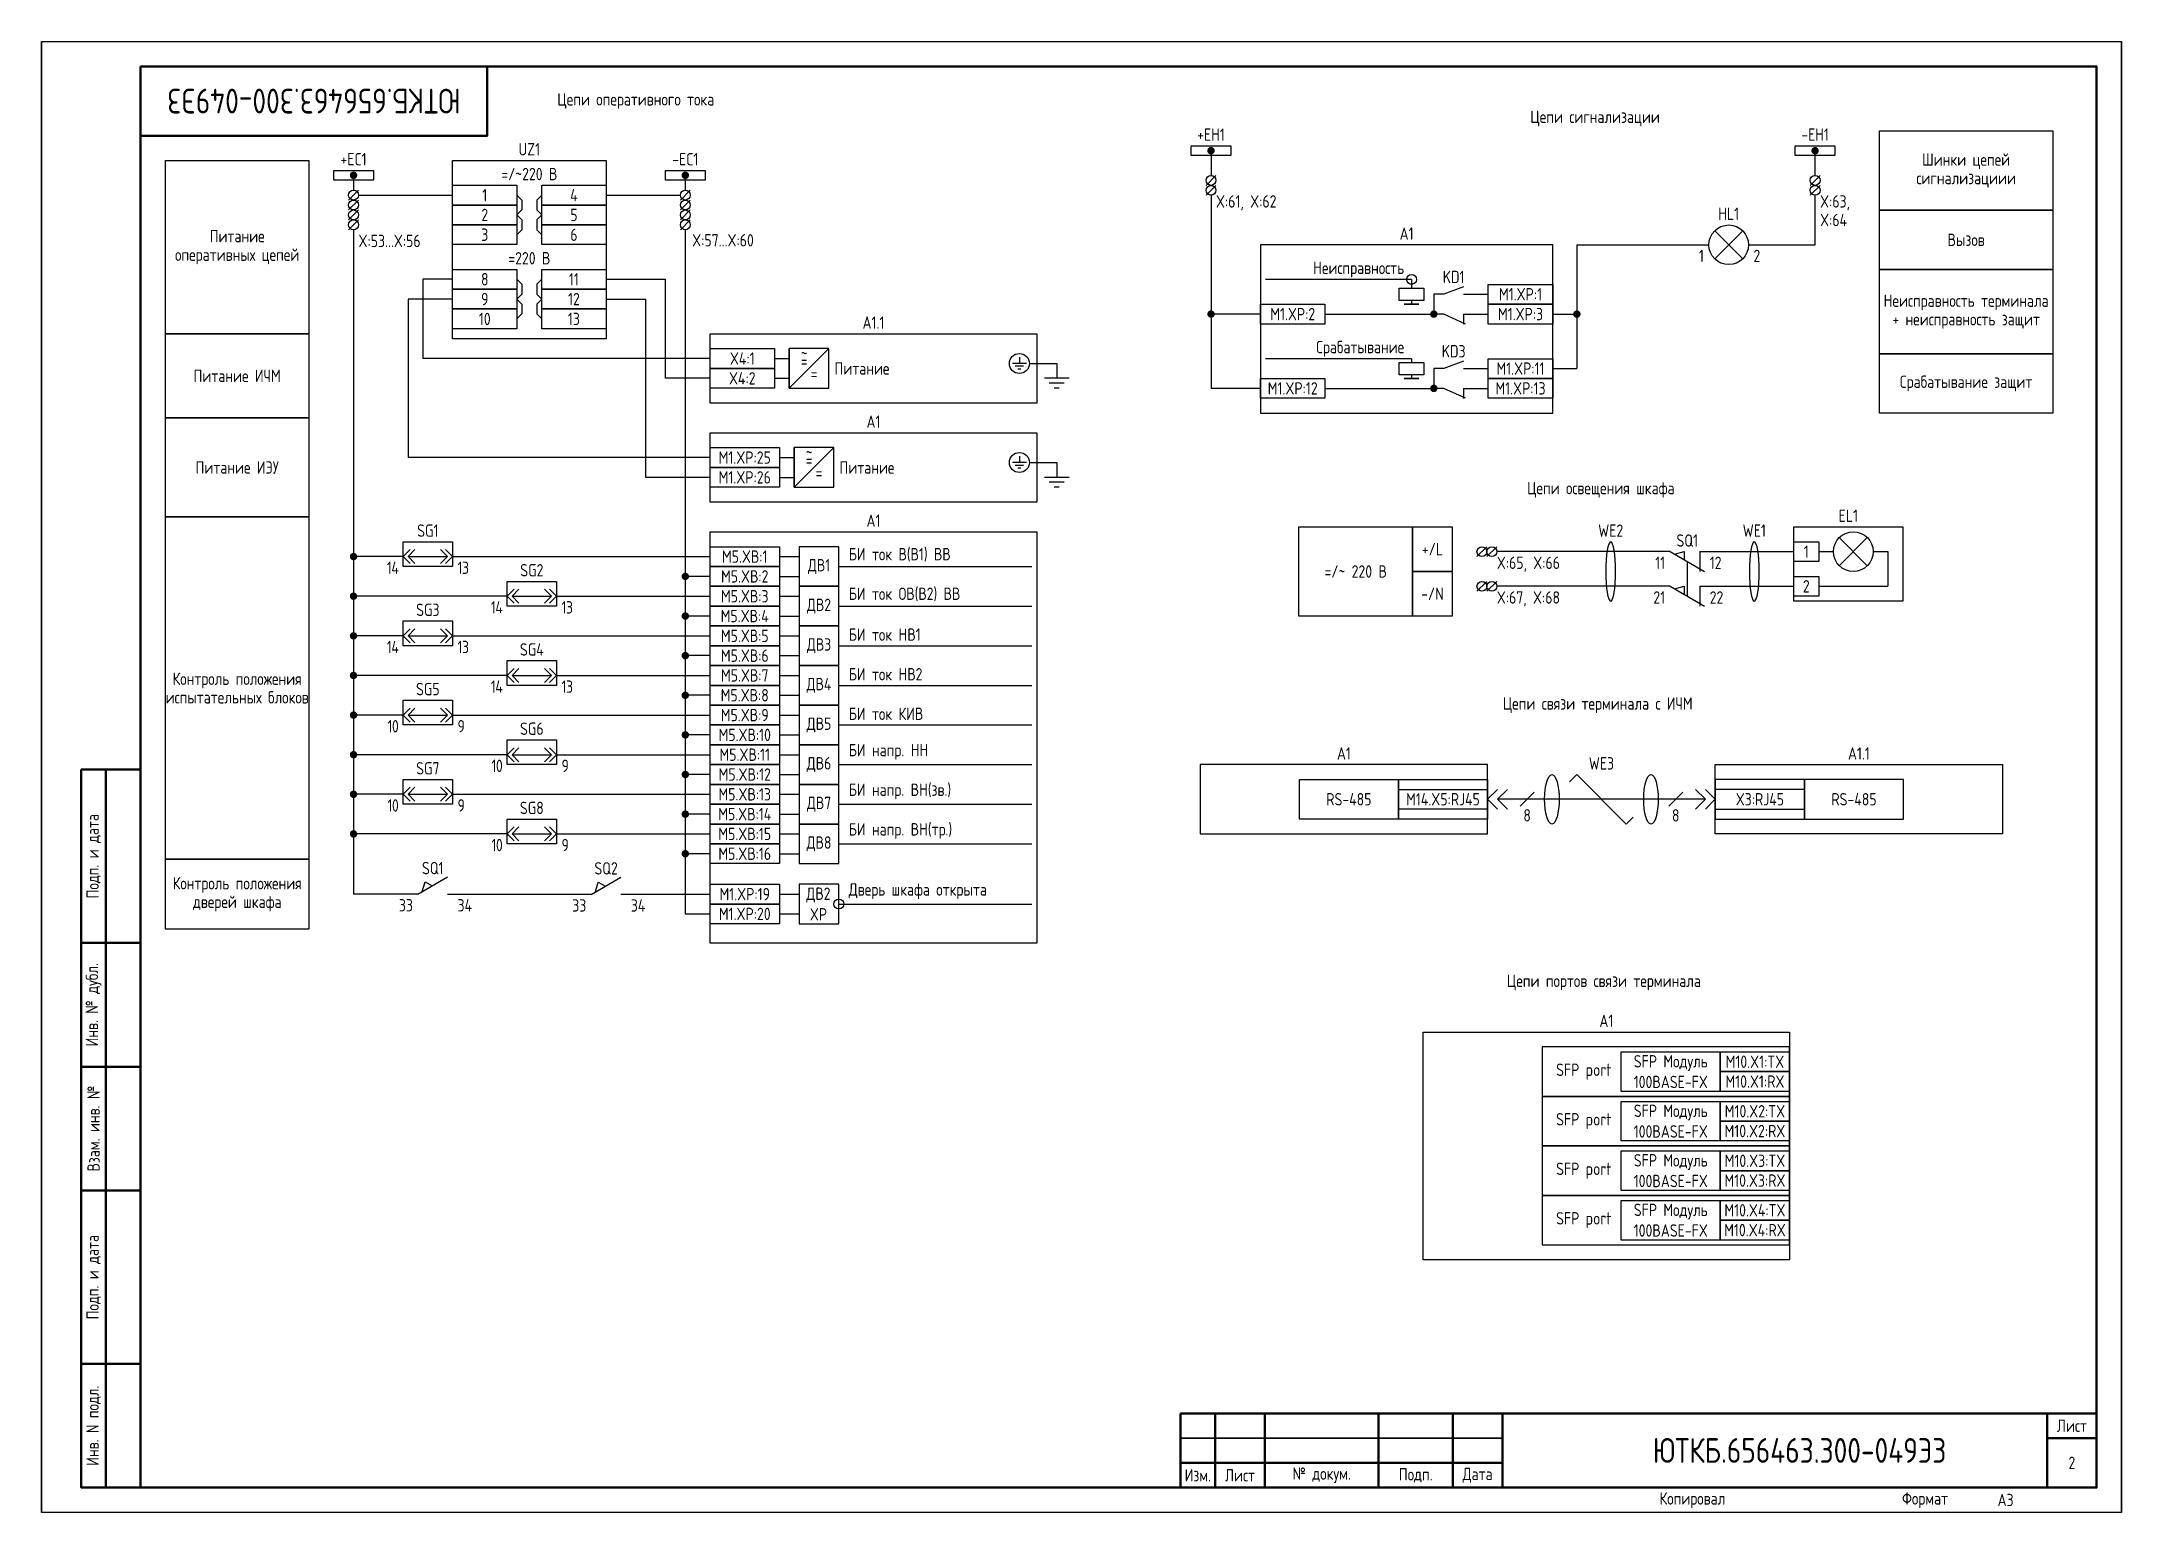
# Paper-space layout 'Лист2' of a CAD drawing. Header units: millimetres. Extents: x 266 to 501, y 22 to 188.
# The model-space entities are those that its viewports show. They can reach past a viewport. Long polylines and large blocks are cut down to what shows.
import ezdxf

# ---------------------------------------------------------------- set-up
doc = ezdxf.new("R2010")
doc.units = ezdxf.units.MM
doc.styles.add('Gost_type_A', font='GOST_A.TTF')

# ---------------------------------------------------------------- blocks, each defined once
blk = doc.blocks.new('Формат_А3')
blk.add_lwpolyline([(-420, 297), (0, 297), (0, 0), (-420, 0)], close=True)
at = {"lineweight": 50}
blk.add_lwpolyline([(-400, 292), (-5, 292), (-5, 5), (-400, 5)], close=True, dxfattribs=at)
blk = doc.blocks.new('Штамп угловой верхний')
at = {"lineweight": 50}
blk.add_lwpolyline([(0, 0), (70, 0), (70, -14), (0, -14)], close=True, dxfattribs=at)
blk = doc.blocks.new('Штамп левый нижний')
at = {"lineweight": 50}
for points in [[(-12, 145), (-7, 145), (-7, 110), (-12, 110)], [(-7, 145), (0, 145), (0, 110), (-7, 110)], [(-12, 110), (-7, 110), (-7, 85), (-12, 85)], [(-7, 110), (0, 110), (0, 85), (-7, 85)], [(-12, 85), (-7, 85), (-7, 60), (-12, 60)], [(-7, 85), (0, 85), (0, 60), (-7, 60)], [(-12, 60), (-7, 60), (-7, 25), (-12, 25)], [(-7, 60), (0, 60), (0, 25), (-7, 25)], [(-12, 25), (-7, 25), (-7, 0), (-12, 0)], [(-7, 25), (0, 25), (0, 0), (-7, 0)]]:
    blk.add_lwpolyline(points, close=True, dxfattribs=at)
at = {"char_height": 2.5, "attachment_point": 5, "rotation": 90, "style": 'Gost_type_A'}
for s, insert, width in [('Подп. и дата', (-9.5, 127.5), 35), ('Инв. № дубл.', (-9.5, 97.5), 25), ('Взам. инв. №', (-9.5, 72.5), 25), ('Подп. и дата', (-9.5, 42.5), 35), ('Инв. N подл.', (-9.5, 12.5), 25)]:
    blk.add_mtext(s, dxfattribs=dict(at, insert=insert, width=width))
blk = doc.blocks.new('Штамп малый нижний')
at = {"lineweight": 50}
for points in [[(-185, 15), (-178, 15), (-178, 5), (-185, 5)], [(-178, 15), (-168, 15), (-168, 5), (-178, 5)], [(-168, 15), (-145, 15), (-145, 5), (-168, 5)], [(-145, 15), (-130, 15), (-130, 5), (-145, 5)], [(-130, 15), (-120, 15), (-120, 5), (-130, 5)], [(-120, 15), (-10, 15), (-10, 0), (-120, 0)], [(-10, 15), (0, 15), (0, 10), (-10, 10)], [(-10, 10), (0, 10), (0, 0), (-10, 0)], [(-185, 5), (-178, 5), (-178, 0), (-185, 0)], [(-178, 5), (-168, 5), (-168, 0), (-178, 0)], [(-168, 5), (-145, 5), (-145, 0), (-168, 0)], [(-145, 5), (-130, 5), (-130, 0), (-145, 0)], [(-130, 5), (-120, 5), (-120, 0), (-130, 0)]]:
    blk.add_lwpolyline(points, close=True, dxfattribs=at)
for points in [[(-185, 15), (-178, 15), (-178, 10), (-185, 10)], [(-178, 15), (-168, 15), (-168, 10), (-178, 10)], [(-168, 15), (-145, 15), (-145, 10), (-168, 10)], [(-145, 15), (-130, 15), (-130, 10), (-145, 10)], [(-130, 15), (-120, 15), (-120, 10), (-130, 10)], [(-185, 10), (-178, 10), (-178, 5), (-185, 5)], [(-178, 10), (-168, 10), (-168, 5), (-178, 5)], [(-168, 10), (-145, 10), (-145, 5), (-168, 5)], [(-145, 10), (-130, 10), (-130, 5), (-145, 5)], [(-130, 10), (-120, 10), (-120, 5), (-130, 5)]]:
    blk.add_lwpolyline(points, close=True)
at = {"char_height": 2.5, "style": 'Gost_type_A'}
for s, insert, width, attachment_point in [('Лист', (-5, 12.5), 10, 5), ('Изм.', (-181.5, 2.5), 7, 5), ('Лист', (-173, 2.5), 10, 5), ('№ докум.', (-156.5, 2.5), 23, 5), ('Подп.', (-137.5, 2.5), 15, 5), ('Дата', (-125, 2.5), 10, 5), ('Копировал', (-75, -2.53), 13.1202, 6), ('Формат', (-30, -2.53), 13.1202, 6)]:
    blk.add_mtext(s, dxfattribs=dict(at, insert=insert, width=width, attachment_point=attachment_point))
blk = doc.blocks.new('POINT')
at = {"const_width": 0.75}
blk.add_lwpolyline([(-0.375, 0, 1), (0.375, 0, 1)], format="xyb", close=True, dxfattribs=at)
blk = doc.blocks.new('Шинка')
blk.add_lwpolyline([(-4, 1), (4, 1), (4, -1), (-4, -1)], close=True)
blk.add_blockref('POINT', (0, 0))
blk = doc.blocks.new('БИ_разъем')
for p, q in [((0, 0), (1.41, 1.41)), ((0, 0), (1.41, 1.41)), ((0, 0), (1.41, -1.41)), ((0, 0), (1.41, -1.41)), ((1, 0), (2.41, 1.41)), ((1, 0), (2.41, -1.41)), ((1, 0), (9, 0)), ((9, 0), (7.59, 1.41)), ((9, 0), (7.59, -1.41)), ((10, 0), (8.59, 1.41)), ((10, 0), (8.59, 1.41)), ((10, 0), (8.59, -1.41)), ((10, 0), (8.59, -1.41))]:
    blk.add_line(p, q)

msp = doc.modelspace()

# ---------------------------------------------------------------- linework, layer by layer
for p, q in [((656.16, 274.97), (656.16, 269.97)), ((778.15, 269.97), (778.15, 274.97)), ((483, 270), (483, 267)), ((550, 270), (550, 267)), ((657.16, 269.97), (655.16, 267.97)), ((779.15, 269.97), (777.15, 267.97)), ((484, 267), (482, 265)), ((484, 265), (482, 263)), ((484.01, 266), (503, 266)), ((534, 266), (549, 266)), ((551, 267), (549, 265)), ((551, 265), (549, 263)), ((657.16, 267.97), (655.16, 265.97)), ((656.16, 265.97), (656.16, 226.97)), ((779.15, 267.97), (777.15, 265.97)), ((778.15, 267.96), (778.15, 267.97)), ((778.15, 267.96), (778.15, 267.97)), ((778.15, 255.97), (778.15, 265.97)), ((484, 263), (482, 261)), ((484, 261), (482, 259)), ((551, 263), (549, 261)), ((551, 261), (549, 259)), ((483, 259), (483, 124.85)), ((550, 259), (550, 120.85)), ((757.87, 258.79), (763.53, 253.14)), ((763.53, 258.79), (757.87, 253.14)), ((730.04, 255.97), (739.97, 255.97)), ((730.04, 255.97), (730.04, 230.97)), ((739.97, 255.97), (756.7, 255.97)), ((764.7, 255.97), (778.15, 255.97)), ((503, 249), (497, 249)), ((497, 249), (497, 233)), ((534, 249), (546, 249)), ((546, 229), (546, 249)), ((696.66, 248.97), (667.16, 248.97)), ((696.66, 248.97), (696.66, 247.22)), ((494, 245), (494, 213)), ((503, 245), (494, 245)), ((534, 245), (542, 245)), ((542, 209), (542, 245)), ((696.66, 244.72), (696.66, 243.97)), ((666.16, 241.97), (656.16, 241.97)), ((707.16, 241.97), (707.16, 239.96)), ((725.16, 241.97), (730.04, 241.97)), ((555, 233), (497, 233)), ((571, 227), (571, 235)), ((571, 227), (579, 235)), ((619.48, 232), (625, 232)), ((696.66, 232.97), (667.16, 232.97)), ((696.66, 232.97), (696.66, 232.22)), ((555, 229), (546, 229)), ((666.16, 226.97), (656.16, 226.97)), ((696.66, 229.72), (696.66, 228.97)), ((707.16, 226.97), (707.16, 224.96)), ((725.16, 230.97), (730.04, 230.97)), ((572, 207), (572, 215)), ((572, 207), (580, 215)), ((555, 213), (494, 213)), ((619.48, 212), (625, 212)), ((555, 209), (542, 209)), ((711.87, 195), (709.87, 193)), ((713.87, 195), (711.87, 193)), ((748.87, 194), (713.88, 194)), ((748.87, 194), (755.79, 190)), ((749.73, 193.5), (751.73, 194)), ((751.73, 194), (751.73, 192.34)), ((754.87, 194), (754.87, 190)), ((754.87, 194), (773.87, 194)), ((778.87, 194), (781.87, 194)), ((783.04, 196.83), (788.69, 191.17)), ((788.69, 196.83), (783.04, 191.17)), ((789.87, 194), (792.87, 194)), ((792.87, 194), (792.87, 187)), ((493, 193), (483, 193)), ((503, 193), (555, 193)), ((555, 189), (550, 189)), ((569, 193), (573, 193)), ((569, 189), (573, 189)), ((581, 191), (620, 191)), ((514, 185), (483, 185)), ((524, 185), (555, 185)), ((569, 185), (573, 185)), ((711.87, 188), (709.87, 186)), ((713.87, 188), (711.87, 186)), ((748.87, 187), (713.88, 187)), ((748.87, 187), (755.79, 183)), ((749.73, 186.5), (751.73, 187)), ((751.73, 187), (751.73, 185.34)), ((754.87, 187), (754.87, 183)), ((754.87, 187), (773.87, 187)), ((778.87, 187), (792.87, 187)), ((555, 181), (550, 181)), ((569, 181), (573, 181)), ((581, 183), (620, 183)), ((493, 177), (483, 177)), ((503, 177), (555, 177)), ((569, 177), (573, 177)), ((555, 173), (550, 173)), ((569, 173), (573, 173)), ((581, 175), (620, 175)), ((514, 169), (483, 169)), ((524, 169), (555, 169)), ((569, 169), (573, 169)), ((555, 165), (550, 165)), ((569, 165), (573, 165)), ((581, 167), (620, 167)), ((493, 161), (483, 161)), ((503, 161), (555, 161)), ((569, 161), (573, 161)), ((555, 157), (550, 157)), ((569, 157), (573, 157)), ((581, 159), (620, 159)), ((514, 153), (483, 153)), ((524, 153), (555, 153)), ((569, 153), (573, 153)), ((555, 149), (550, 149)), ((569, 149), (573, 149)), ((581, 151), (620, 151)), ((728.53, 147.53), (730, 149)), ((730, 149), (740, 139)), ((493, 145), (483, 145)), ((503, 145), (555, 145)), ((569, 145), (573, 145)), ((581, 143), (620, 143)), ((712, 144), (714, 146)), ((712, 144), (714, 146)), ((712, 144), (714, 142)), ((712, 144), (714, 142)), ((714, 144), (716, 146)), ((714, 144), (716, 146)), ((756, 144), (714, 144)), ((714, 144), (716, 142)), ((714, 144), (716, 142)), ((721.41, 145.41), (718.59, 142.59)), ((751.41, 145.41), (748.59, 142.59)), ((756, 144), (754, 146)), ((756, 144), (754, 146)), ((756, 144), (754, 142)), ((756, 144), (754, 142)), ((758, 144), (756, 146)), ((758, 144), (756, 146)), ((758, 144), (756, 142)), ((758, 144), (756, 142)), ((555, 141), (550, 141)), ((569, 141), (573, 141)), ((740, 139), (741.41, 140.41)), ((514, 137), (483, 137)), ((524, 137), (555, 137)), ((569, 137), (573, 137)), ((581, 135), (620, 135)), ((555, 133), (550, 133)), ((569, 133), (573, 133)), ((496, 124.85), (502, 128.31)), ((496.86, 125.35), (497.43, 127.33)), ((497.43, 127.33), (498.87, 126.5)), ((531, 124.8), (537, 128.27)), ((531.86, 125.3), (532.43, 127.29)), ((532.43, 127.29), (533.87, 126.46)), ((496, 124.85), (483, 124.85)), ((531, 124.8), (502, 124.8)), ((537, 124.85), (555, 124.85)), ((569, 124.85), (573, 124.85)), ((581, 122.85), (620, 122.85)), ((550, 120.85), (555, 120.85)), ((550, 120.85), (555, 120.85)), ((569, 120.85), (573, 120.85))]:
    msp.add_line(p, q)
at = {"ltscale": 1.08}
for p, q in [((703.16, 245.97), (701.16, 245.97)), ((701.16, 245.97), (701.16, 241.97)), ((707.16, 245.97), (712.16, 245.97)), ((679.16, 241.97), (701.16, 241.97)), ((703.16, 241.97), (701.16, 241.97)), ((707.16, 241.97), (712.16, 241.97)), ((679.16, 226.97), (701.16, 226.97)), ((703.16, 230.97), (701.16, 230.97)), ((701.16, 230.97), (701.16, 226.97)), ((703.16, 226.97), (701.16, 226.97)), ((707.16, 230.97), (712.16, 230.97)), ((707.16, 226.97), (712.16, 226.97))]:
    msp.add_line(p, q, dxfattribs=at)
at = {"ltscale": 4.32}
for p, q in [((707.16, 247.47), (703.16, 245.97)), ((707.55, 239.97), (703.16, 241.97)), ((618.89, 232), (616.04, 232)), ((618.32, 231.43), (616.61, 231.43)), ((617.46, 233.28), (617.46, 232)), ((625, 232), (625, 229)), ((707.16, 232.47), (703.16, 230.97)), ((617.75, 230.86), (617.18, 230.86)), ((627.5, 229), (622.5, 229)), ((626.5, 228), (623.5, 228)), ((625.5, 227), (624.5, 227)), ((707.55, 224.97), (703.16, 226.97)), ((618.89, 212), (616.04, 212)), ((618.32, 211.43), (616.61, 211.43)), ((617.75, 210.86), (617.18, 210.86)), ((617.46, 213.28), (617.46, 212)), ((625, 212), (625, 209)), ((627.5, 209), (622.5, 209)), ((626.5, 208), (623.5, 208)), ((625.5, 207), (624.5, 207))]:
    msp.add_line(p, q, dxfattribs=at)
at = {"ltscale": 4}
for p, q in [((568, 233), (571, 233)), ((568, 229), (571, 229)), ((569, 213), (572, 213)), ((569, 209), (572, 209))]:
    msp.add_line(p, q, dxfattribs=at)
at = {"ltscale": 0.5}
msp.add_line((752.33, 192), (752.33, 185), dxfattribs=at)
for points in [[(826.15, 262.97), (791.15, 262.97), (791.15, 278.97), (826.15, 278.97)], [(474, 238), (445, 238), (445, 273), (474, 273)], [(503, 273), (534, 273), (534, 237), (503, 237)], [(503, 268), (516, 268), (516, 264), (503, 264)], [(521, 268), (534, 268), (534, 264), (521, 264)], [(503, 264), (516, 264), (516, 260), (503, 260)], [(521, 264), (534, 264), (534, 260), (521, 260)], [(826.15, 250.97), (791.15, 250.97), (791.15, 262.97), (826.15, 262.97)], [(503, 260), (516, 260), (516, 256), (503, 256)], [(521, 260), (534, 260), (534, 256), (521, 256)], [(666.16, 221.97), (725.16, 221.97), (725.16, 255.97), (666.16, 255.97)], [(503, 251), (516, 251), (516, 247), (503, 247)], [(521, 251), (534, 251), (534, 247), (521, 247)], [(712.16, 247.97), (725.16, 247.97), (725.16, 243.97), (712.16, 243.97)], [(826.15, 233.97), (791.15, 233.97), (791.15, 250.97), (826.15, 250.97)], [(503, 247), (516, 247), (516, 243), (503, 243)], [(521, 247), (534, 247), (534, 243), (521, 243)], [(666.16, 243.97), (679.16, 243.97), (679.16, 239.97), (666.16, 239.97)], [(699.16, 247.22), (699.16, 244.72), (694.16, 244.72), (694.16, 247.22)], [(698.16, 243.97), (695.16, 243.97)], [(712.16, 243.97), (725.16, 243.97), (725.16, 239.97), (712.16, 239.97)], [(503, 243), (516, 243), (516, 239), (503, 239)], [(521, 243), (534, 243), (534, 239), (521, 239)], [(474, 221), (445, 221), (445, 238), (474, 238)], [(555, 238), (621, 238), (621, 224), (555, 224)], [(555, 235), (568, 235), (568, 231), (555, 231)], [(555, 231), (568, 231), (568, 227), (555, 227)], [(699.16, 232.22), (699.16, 229.72), (694.16, 229.72), (694.16, 232.22)], [(712.16, 232.97), (725.16, 232.97), (725.16, 228.97), (712.16, 228.97)], [(826.15, 221.97), (791.15, 221.97), (791.15, 233.97), (826.15, 233.97)], [(666.16, 228.97), (679.16, 228.97), (679.16, 224.97), (666.16, 224.97)], [(698.16, 228.97), (695.16, 228.97)], [(712.16, 228.97), (725.16, 228.97), (725.16, 224.97), (712.16, 224.97)], [(474, 201), (445, 201), (445, 221), (474, 221)], [(555, 218), (621, 218), (621, 204), (555, 204)], [(555, 215), (569, 215), (569, 211), (555, 211)], [(555, 211), (569, 211), (569, 207), (555, 207)], [(474, 131.92), (445, 131.92), (445, 201), (474, 201)], [(555, 198), (621, 198), (621, 114.96), (555, 114.96)], [(696.87, 181), (673.87, 181), (673.87, 199), (696.87, 199)], [(704.87, 190), (696.87, 190), (696.87, 199), (704.87, 199)], [(773.87, 199), (795.87, 199), (795.87, 184), (773.87, 184)], [(493, 196), (503, 196), (503, 191), (493, 191)], [(555, 195), (569, 195), (569, 191), (555, 191)], [(773.87, 196), (778.87, 196), (778.87, 192), (773.87, 192)], [(555, 191), (569, 191), (569, 187), (555, 187)], [(704.87, 181), (696.87, 181), (696.87, 190), (704.87, 190)], [(773.87, 189), (778.87, 189), (778.87, 185), (773.87, 185)], [(514, 188), (524, 188), (524, 183), (514, 183)], [(555, 187), (569, 187), (569, 183), (555, 183)], [(555, 183), (569, 183), (569, 179), (555, 179)], [(493, 180), (503, 180), (503, 175), (493, 175)], [(555, 179), (569, 179), (569, 175), (555, 175)], [(555, 175), (569, 175), (569, 171), (555, 171)], [(514, 172), (524, 172), (524, 167), (514, 167)], [(555, 171), (569, 171), (569, 167), (555, 167)], [(493, 164), (503, 164), (503, 159), (493, 159)], [(555, 167), (569, 167), (569, 163), (555, 163)], [(555, 163), (569, 163), (569, 159), (555, 159)], [(514, 156), (524, 156), (524, 151), (514, 151)], [(555, 159), (569, 159), (569, 155), (555, 155)], [(555, 155), (569, 155), (569, 151), (555, 151)], [(493, 148), (503, 148), (503, 143), (493, 143)], [(555, 151), (569, 151), (569, 147), (555, 147)], [(555, 147), (569, 147), (569, 143), (555, 143)], [(654, 137), (712, 137), (712, 151), (654, 151)], [(674, 148), (694, 148), (694, 140), (674, 140)], [(694, 148), (712, 148), (712, 140), (694, 140)], [(816, 137), (758, 137), (758, 151), (816, 151)], [(776, 148), (758, 148), (758, 140), (776, 140)], [(796, 148), (776, 148), (776, 140), (796, 140)], [(555, 143), (569, 143), (569, 139), (555, 139)], [(694, 146), (712, 146), (712, 142), (694, 142)], [(776, 146), (758, 146), (758, 142), (776, 142)], [(514, 140), (524, 140), (524, 135), (514, 135)], [(555, 139), (569, 139), (569, 135), (555, 135)], [(555, 135), (569, 135), (569, 131), (555, 131)], [(474, 117.74), (445.03, 117.74), (445.03, 131.92), (474, 131.92)], [(555, 126.85), (569, 126.85), (569, 122.85), (555, 122.85)], [(555, 126.85), (569, 126.85), (569, 122.85), (555, 122.85)], [(555, 122.85), (569, 122.85), (569, 118.85), (555, 118.85)], [(699, 97), (773, 97), (773, 51), (699, 51)], [(723, 84), (773, 84), (773, 94), (723, 94)], [(739, 93), (759, 93), (759, 85), (739, 85)], [(759, 93), (773, 93), (773, 89), (759, 89)], [(759, 89), (773, 89), (773, 85), (759, 85)], [(723, 74), (773, 74), (773, 84), (723, 84)], [(739, 83), (759, 83), (759, 75), (739, 75)], [(759, 83), (773, 83), (773, 79), (759, 79)], [(759, 79), (773, 79), (773, 75), (759, 75)], [(723, 64), (773, 64), (773, 74), (723, 74)], [(739, 73), (759, 73), (759, 65), (739, 65)], [(759, 73), (773, 73), (773, 69), (759, 69)], [(759, 69), (773, 69), (773, 65), (759, 65)], [(723, 54), (773, 54), (773, 64), (723, 64)], [(739, 63), (759, 63), (759, 55), (739, 55)], [(759, 63), (773, 63), (773, 59), (759, 59)], [(759, 59), (773, 59), (773, 55), (759, 55)]]:
    msp.add_lwpolyline(points, close=True)
for points in [[(516, 266), (517, 265), (517, 263), (516, 262)], [(521, 266), (520, 265), (520, 263), (521, 262)], [(516, 262), (517, 261), (517, 259), (516, 258)], [(521, 262), (520, 261), (520, 259), (521, 258)], [(516, 249), (517, 248), (517, 246), (516, 245)], [(521, 249), (520, 248), (520, 246), (521, 245)], [(516, 245), (517, 244), (517, 242), (516, 241)], [(521, 245), (520, 244), (520, 242), (521, 241)]]:
    msp.add_lwpolyline(points)
at = {"ltscale": 4}
for points in [[(571, 227), (579, 227), (579, 235), (571, 235)], [(572, 207), (580, 207), (580, 215), (572, 215)], [(573, 187), (581, 187), (581, 195), (573, 195)], [(573, 179), (581, 179), (581, 187), (573, 187)], [(573, 171), (581, 171), (581, 179), (573, 179)], [(573, 163), (581, 163), (581, 171), (573, 171)], [(573, 155), (581, 155), (581, 163), (573, 163)], [(573, 147), (581, 147), (581, 155), (573, 155)], [(573, 139), (581, 139), (581, 147), (573, 147)], [(573, 131), (581, 131), (581, 139), (573, 139)], [(573, 118.85), (581, 118.85), (581, 126.85), (573, 126.85)]]:
    msp.add_lwpolyline(points, close=True, dxfattribs=at)
for centre, radius in [((656.16, 268.97), 1), ((778.15, 268.97), 1), ((483, 266), 1), ((483, 264), 1), ((550, 266), 1), ((550, 264), 1), ((656.16, 266.97), 1), ((778.15, 266.97), 1), ((483, 262), 1), ((483, 260), 1), ((550, 262), 1), ((550, 260), 1), ((760.7, 255.97), 4), ((696.66, 248.97), 1), ((617.46, 232), 2.02), ((617.46, 212), 2.02), ((785.87, 194), 4), ((710.87, 194), 1), ((712.87, 194), 1), ((710.87, 187), 1), ((712.87, 187), 1), ((581, 122.85), 1)]:
    msp.add_circle(centre, radius)
at = {"extrusion": (0, 0, -1)}
for centre in [(736.87, 190), (765.87, 190)]:
    msp.add_ellipse(centre, major_axis=(0, -6), ratio=0.166667, dxfattribs=at)
for centre in [(725, 144), (745, 144)]:
    msp.add_ellipse(centre, major_axis=(0, -5), ratio=0.293778)

# ---------------------------------------------------------------- block references
at = {"color": 1}
for name, p in [('Формат_А3', (420, 0)), ('Формат_А3', (840, 0)), ('Формат_А3', (1260, 0)), ('Штамп левый нижний', (440, 5)), ('Штамп малый нижний', (835, 5))]:
    msp.add_blockref(name, p, dxfattribs=at)
for name, p in [('Штамп угловой верхний', (440, 292)), ('Шинка', (656.16, 274.97)), ('Шинка', (778.15, 274.97)), ('Шинка', (483, 270)), ('Шинка', (550, 270)), ('POINT', (656.16, 241.97)), ('POINT', (701.16, 241.97)), ('POINT', (730.04, 241.97)), ('POINT', (701.16, 226.97)), ('POINT', (483, 193)), ('БИ_разъем', (493, 193)), ('POINT', (550, 189)), ('POINT', (483, 185)), ('БИ_разъем', (514, 185)), ('POINT', (550, 181)), ('POINT', (483, 177)), ('БИ_разъем', (493, 177)), ('POINT', (550, 173)), ('POINT', (483, 169)), ('БИ_разъем', (514, 169)), ('POINT', (550, 165)), ('POINT', (483, 161)), ('БИ_разъем', (493, 161)), ('POINT', (550, 157)), ('POINT', (483, 153)), ('БИ_разъем', (514, 153)), ('POINT', (550, 149)), ('POINT', (483, 145)), ('БИ_разъем', (493, 145)), ('POINT', (550, 141)), ('POINT', (483, 137)), ('БИ_разъем', (514, 137)), ('POINT', (550, 133))]:
    msp.add_blockref(name, p)

# ---------------------------------------------------------------- texts
at = {"insert": (475, 285), "char_height": 5, "width": 70, "attachment_point": 5, "rotation": 180, "style": 'Gost_type_A'}
msp.add_mtext('ЮТКБ.656463.300-049Э3', dxfattribs=at)
at = {"char_height": 2.5, "style": 'Gost_type_A'}
for s, insert, width, attachment_point, line_spacing_factor in [('Цепи оперативного тока', (540, 285), 197, 5, 0.9), ('Цепи сигнализации', (733.72, 281.47), 197.5, 5, 0.9), ('UZ1', (518.5, 274), 31, 8, 0.9), ('Шинки цепей сигнализациии', (808.65, 270.97), 35, 5, 0.9), ('=/~220 В', (518.5, 269), 31, 8, 0.9), ('X:61, X:62', (657.16, 265.97), 16, 1, 0.9), ('X:63,\\PX:64', (779.15, 265.97), 16, 1, 0.9), ('Питание\\Pоперативных цепей', (459.5, 255.5), 29, 5, 0.9), ('X:53...X:56', (484, 258), 16, 1, 0.9), ('X:57...X:60', (551.39, 258.13), 16, 1, 0.9), ('A1', (695.66, 256.97), 59, 8, 0.9), ('Вызов', (808.65, 256.97), 35, 5, 0.9), ('=220 В', (518.5, 252), 31, 8, 0.9), ('Неисправность', (695.16, 250.97), 37, 6, 0.8), ('Неисправность терминала + неисправность защит', (808.65, 242.47), 35, 5, 0.9), ('A1.1', (588, 239), 66, 8, 0.9), ('Питание ИЧМ', (459.5, 229.5), 29, 5, 0.9), ('Срабатывание защит', (808.65, 227.97), 35, 5, 0.9), ('A1', (588, 219), 66, 8, 0.9), ('Питание ИЭУ', (459.5, 211), 28.9936, 5, 0.9), ('Цепи освещения шкафа', (734.87, 206.5), 122, 5, 0.9), ('EL1', (784.86, 200), 21.9942, 8, 0.9), ('SG1', (498, 197), 10, 8, 0.9), ('A1', (588, 199), 66, 8, 0.9), ('+/L', (700.87, 194.5), 8, 5, 0.9), ('{\\T0.9;14}', (492, 192), 5, 3, 0.9), ('{\\T0.9;13}', (504, 192), 5, 1, 0.9), ('SG2', (519, 189), 10, 8, 0.9), ('=/~ 220 В', (685.37, 190), 23, 5, 0.9), ('X:65, X:66', (713.87, 193), 17.9949, 1, 0.9), ('-/N', (700.87, 185.5), 8, 5, 0.9), ('X:67, X:68', (713.87, 186), 17.9949, 1, 0.9), ('SG3', (498, 181), 10, 8, 0.9), ('{\\T0.9;14}', (513, 184), 5, 3, 0.9), ('{\\T0.9;13}', (525, 184), 5, 1, 0.9), ('{\\T0.9;14}', (492, 176), 5, 3, 0.9), ('{\\T0.9;13}', (504, 176), 5, 1, 0.9), ('SG4', (519, 173), 10, 8, 0.9), ('Контроль положения\\Pиспытательных блоков', (459.5, 166.46), 29, 5, 0.9), ('{\\T0.9;14}', (513, 168), 5, 3, 0.9), ('{\\T0.9;13}', (525, 168), 5, 1, 0.9), ('SG5', (498, 165), 10, 8, 0.9), ('Цепи связи терминала с ИЧМ', (734.25, 163), 197.5, 5, 0.9), ('{\\T0.9;10}', (492, 160), 5, 3, 0.9), ('{\\T0.9;9}', (504, 160), 5, 1, 0.9), ('SG6', (519, 157), 10, 8, 0.9), ('SG7', (498, 149), 10, 8, 0.9), ('{\\T0.9;10}', (513, 152), 5, 3, 0.9), ('{\\T0.9;9}', (525, 152), 5, 1, 0.9), ('A1', (683, 152), 58.0002, 8, 0.9), ('A1.1', (787, 152), 58.0002, 8, 0.9), ('{\\T0.9;10}', (492, 144), 5, 3, 0.9), ('{\\T0.9;9}', (504, 144), 5, 1, 0.9), ('SG8', (519, 141), 10, 8, 0.9), ('{\\T0.9;10}', (513, 136), 5, 3, 0.9), ('{\\T0.9;9}', (525, 136), 5, 1, 0.9), ('Контроль положения\\Pдверей шкафа', (459.51, 124.83), 28.9733, 5, 0.9), ('Цепи портов связи терминала', (735.5, 107), 197, 5, 0.9), ('A1', (736, 98), 74.0002, 8, 0.9)]:
    msp.add_mtext(s, dxfattribs=dict(at, insert=insert, width=width, attachment_point=attachment_point, line_spacing_factor=line_spacing_factor))
at = {"style": 'Gost_type_A'}
for s, insert, char_height, width, attachment_point in [('+EH1', (656.16, 276.97), 2.5, 10, 8), ('-EH1', (778.15, 276.97), 2.5, 10, 8), ('+EC1', (483, 272), 2.5, 10, 8), ('-EC1', (550, 272), 2.5, 10, 8), ('1', (509.5, 266), 2.5, 13, 5), ('4', (527.5, 266), 2.5, 13, 5), ('2', (509.5, 262), 2.5, 13, 5), ('5', (527.5, 262), 2.5, 13, 5), ('HL1', (760.7, 260.97), 2.5, 14, 8), ('3', (509.5, 258), 2.5, 13, 5), ('6', (527.5, 258), 2.5, 13, 5), ('1', (755.7, 254.97), 2.5, 6, 3), ('2', (765.7, 254.97), 2.5, 6, 1), ('8', (509.5, 249), 2.5, 13, 5), ('11', (527.5, 249), 2.5, 13, 5), ('KD1', (705.16, 249.47), 2.5, 8, 5), ('9', (509.5, 245), 2.5, 13, 5), ('12', (527.5, 245), 2.5, 13, 5), ('M1.XP:1', (718.66, 245.97), 2.5, 13, 5), ('10', (509.5, 241), 2.5, 13, 5), ('13', (527.5, 241), 2.5, 13, 5), ('M1.XP:2', (672.66, 241.97), 2.5, 13, 5), ('M1.XP:3', (718.66, 241.97), 2.5, 13, 5), ('KD3', (705.16, 234.47), 2.5, 8, 5), ('X4:1', (561.5, 233), 2.5, 13, 5), ('~', (574, 234.03), 2.5, 2.7, 5), ('=', (574, 232.53), 2.5, 6, 5), ('Питание', (585.67, 230.99), 2.5, 11.3452, 5), ('M1.XP:11', (718.66, 230.97), 2.5, 13, 5), ('X4:2', (561.5, 229), 2.5, 13, 5), ('=', (576, 230), 2.5, 6, 5), ('M1.XP:12', (672.66, 226.97), 2.5, 13, 5), ('M1.XP:13', (718.66, 226.97), 2.5, 13, 5), ('M1.XP:25', (562, 213), 2.5, 13.9956, 5), ('~', (575, 214.03), 2.5, 2.7, 5), ('M1.XP:26', (562, 209), 2.5, 13.9956, 5), ('=', (575, 212.53), 2.5, 6, 5), ('=', (577, 210), 2.5, 6, 5), ('Питание', (586.67, 210.99), 2.5, 11.3452, 5), ('WE2', (736.87, 197), 2.5, 10, 8), ('SQ1', (752.33, 195), 2.5, 10, 8), ('WE1', (765.87, 197), 2.5, 10, 8), ('M5.XВ:1', (562, 193), 2.5, 14, 5), ('БИ ток В(В1) ВВ', (583, 192), 2.5, 27.8465, 7), ('1', (776.37, 194), 2.5, 5, 5), ('M5.XВ:2', (562, 189), 2.5, 14, 5), ('ДВ1', (577, 191), 2.5, 7.9998, 5), ('11', (747.87, 193), 2.5, 6, 3), ('12', (756.87, 193), 2.5, 6, 1), ('M5.XВ:3', (562, 185), 2.5, 14, 5), ('БИ ток ОВ(В2) ВВ', (583, 184), 2.5, 27.8465, 7), ('21', (747.87, 186), 2.5, 6, 3), ('22', (756.87, 186), 2.5, 6, 1), ('2', (776.37, 187), 2.5, 5, 5), ('M5.XВ:4', (562, 181), 2.5, 14, 5), ('ДВ2', (577, 183), 2.5, 7.9998, 5), ('M5.XВ:5', (562, 177), 2.5, 14, 5), ('ДВ3', (577, 175), 2.5, 7.9998, 5), ('БИ ток НВ1', (583, 176), 2.5, 31.722, 7), ('M5.XВ:6', (562, 173), 2.5, 14, 5), ('M5.XВ:7', (562, 169), 2.5, 14, 5), ('ДВ4', (577, 167), 2.5, 7.9998, 5), ('\\pxt5;БИ ток НВ2', (583, 168), 2.5, 35.3442, 7), ('M5.XВ:8', (562, 165), 2.5, 14, 5), ('M5.XВ:9', (562, 161), 2.5, 14, 5), ('ДВ5', (577, 159), 2.5, 7.9998, 5), ('БИ ток КИВ', (583, 160), 2.5, 33.6483, 7), ('M5.XВ:10', (562, 157), 2.5, 14, 5), ('M5.XВ:11', (562, 153), 2.5, 14, 5), ('ДВ6', (577, 151), 2.5, 7.9998, 5), ('БИ напр. НН', (583, 152), 2.5, 33.6483, 7), ('WE3', (735, 150), 2.5, 20, 8), ('M5.XВ:12', (562, 149), 2.5, 14, 5), ('БИ напр. ВН(зв.)', (583, 144), 2.5, 27.8465, 7), ('M5.XВ:13', (562, 145), 2.5, 14, 5), ('ДВ7', (577, 143), 2.5, 7.9998, 5), ('RS-485', (684, 144), 2.5, 19.9998, 5), ('M14.X5:RJ45', (703, 144), 2.5, 18.0002, 5), ('X3:RJ45', (767, 144), 2.5, 18.0002, 5), ('RS-485', (786, 144), 2.5, 19.9998, 5), ('M5.XВ:14', (562, 141), 2.5, 14, 5), ('БИ напр. ВН(тр.)', (583, 136), 2.5, 27.8465, 7), ('8', (720, 142), 2.5, 20, 2), ('8', (750, 142), 2.5, 20, 2), ('M5.XВ:15', (562, 137), 2.5, 14, 5), ('ДВ8', (577, 135), 2.5, 7.9998, 5), ('SQ1', (499, 128.85), 2.5, 10, 8), ('SQ2', (534, 128.8), 2.5, 10, 8), ('M5.XВ:16', (562, 133), 2.5, 14, 5), ('M1.XP:19', (562, 124.85), 2.5, 14, 5), ('ДВ2 XP', (576.88, 122.85), 2.5, 7.7588, 5), ('Дверь шкафа открыта', (583, 123.85), 2.5, 35.9749, 7), ('33', (495, 123.85), 2.5, 6, 3), ('34', (504, 123.85), 2.5, 6, 1), ('33', (530, 123.8), 2.5, 6, 3), ('34', (539, 123.8), 2.5, 6, 1), ('M1.XP:20', (562, 120.85), 2.5, 14, 5), ('SFP port', (737, 89), 2.5, 20, 6), ('SFP Mодуль 100BASE-FX', (749, 89), 2.5, 19.9998, 5), ('M10.X1:RX', (766, 87), 2.5, 14, 5), ('M10.X1:TX', (766, 91), 2.5, 14, 5), ('SFP port', (737, 79), 2.5, 20, 6), ('SFP Mодуль 100BASE-FX', (749, 79), 2.5, 19.9998, 5), ('M10.X2:TX', (766, 81), 2.5, 14, 5), ('M10.X2:RX', (766, 77), 2.5, 14, 5), ('SFP Mодуль 100BASE-FX', (749, 69), 2.5, 19.9998, 5), ('M10.X3:TX', (766, 71), 2.5, 14, 5), ('SFP port', (737, 69), 2.5, 20, 6), ('M10.X3:RX', (766, 67), 2.5, 14, 5), ('SFP port', (737, 59), 2.5, 20, 6), ('SFP Mодуль 100BASE-FX', (749, 59), 2.5, 19.9998, 5), ('M10.X4:TX', (766, 61), 2.5, 14, 5), ('M10.X4:RX', (766, 57), 2.5, 14, 5), ('ЮТКБ.656463.300-049Э3', (775, 12.5), 5, 120, 5), ('2', (830, 10), 2.5, 10, 5), ('A3', (815, 2.5), 2.5, 20, 4)]:
    msp.add_mtext(s, dxfattribs=dict(at, insert=insert, char_height=char_height, width=width, attachment_point=attachment_point))
at = {"color": 6, "insert": (695.16, 234.97), "char_height": 2.5, "width": 37, "attachment_point": 6, "line_spacing_factor": 0.8, "style": 'Gost_type_A'}
msp.add_mtext('Срабатывание', dxfattribs=at)

psp = doc.layouts.new('Лист2')

# ---------------------------------------------------------------- viewports
at = {"layer": '0'}
psp.add_viewport(center=(383.68, 105.01), size=(235.18, 166.3039), view_center_point=(630, 148.5), view_height=297, dxfattribs=at)

doc.saveas('drawing.dxf')
